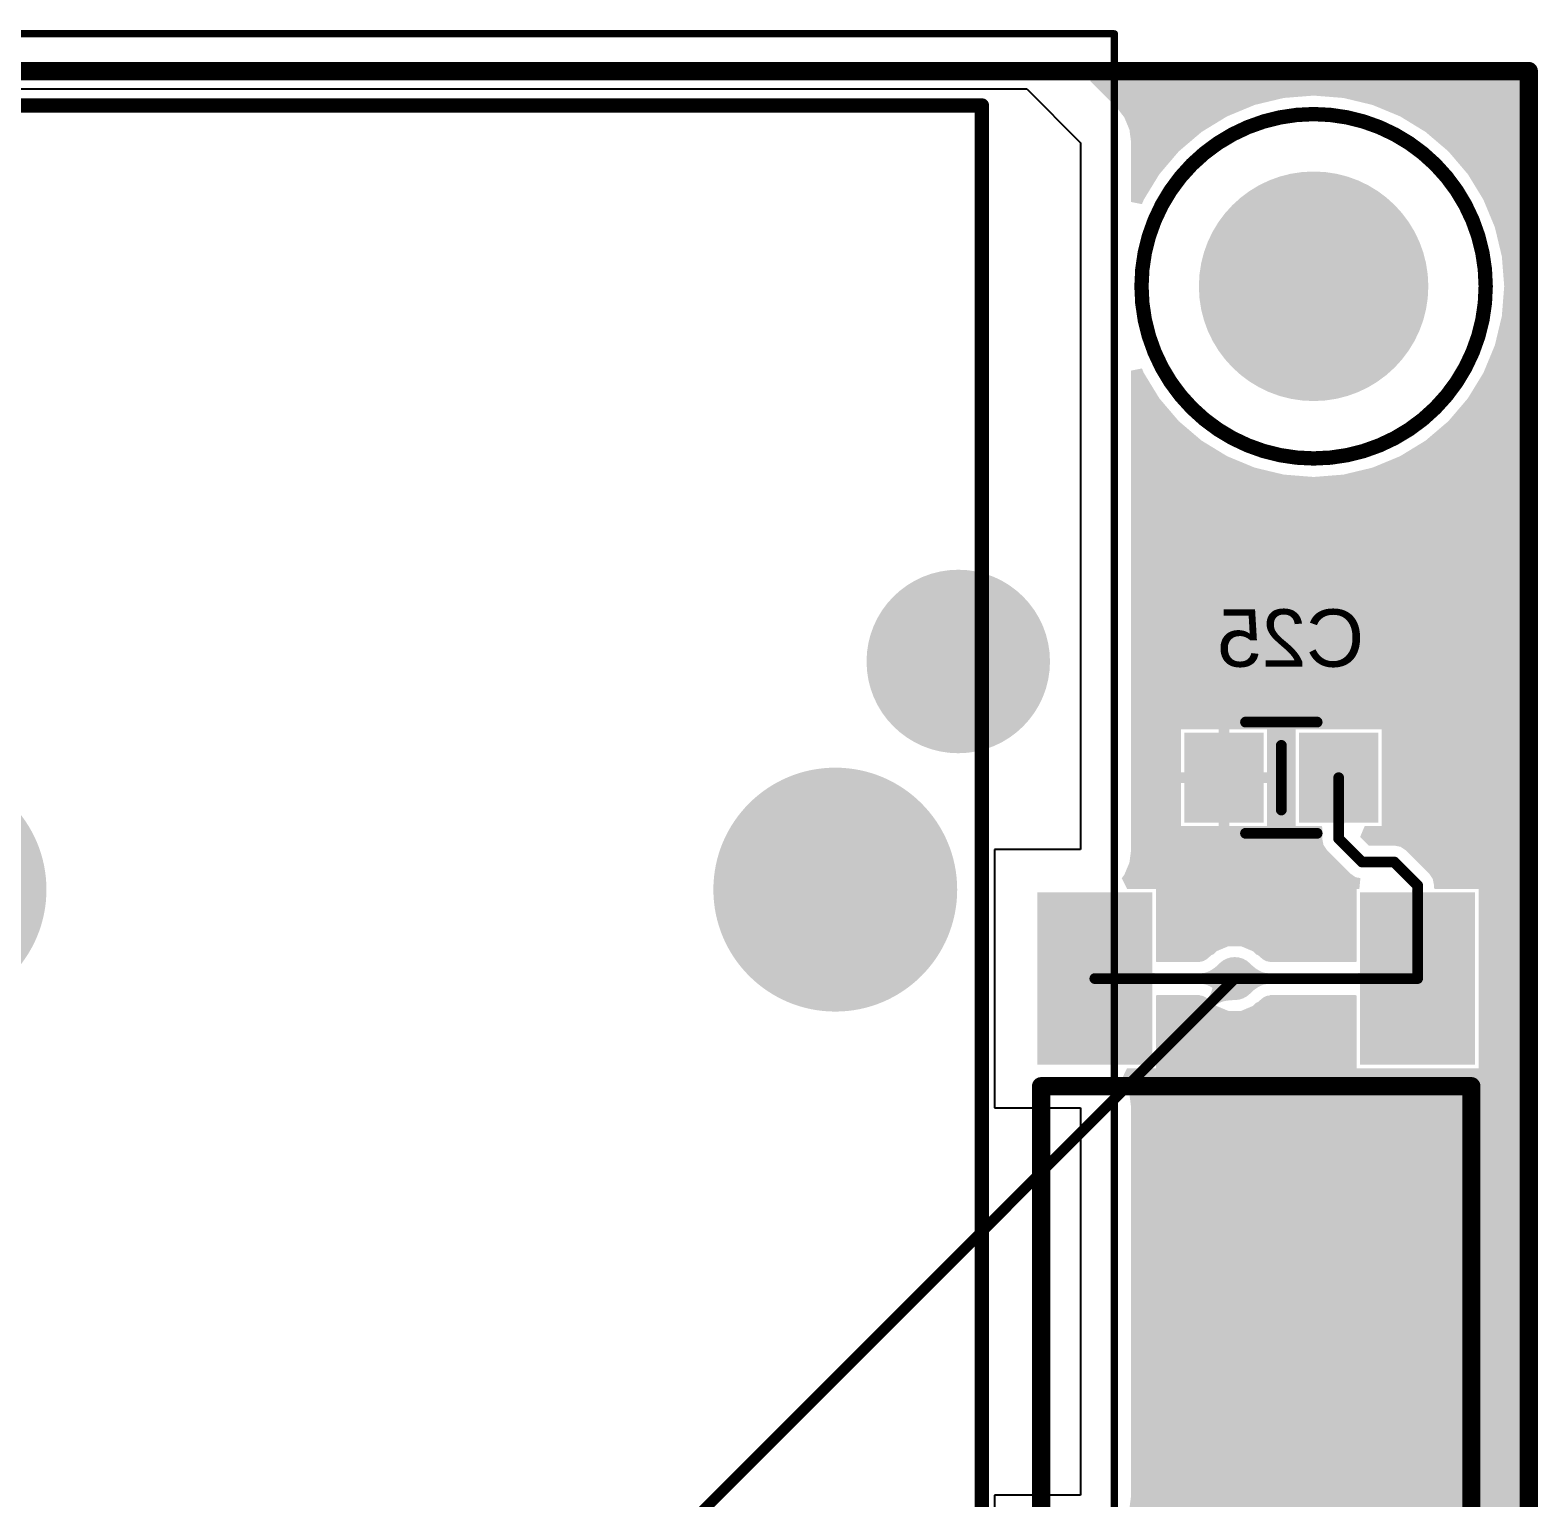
# Model space of a CAD drawing. Header units: inches. Extents: x -0.1 to 94.8, y -0.8 to 67.1.
# Drawn here: x 59.1 to 80.13, y 46.61 to 67.07 of the extents above; entities that cross this region are included whole.
import ezdxf

# ---------------------------------------------------------------- set-up
doc = ezdxf.new("R2010")
doc.units = ezdxf.units.IN
for name, color, linetype in [('Board Layer Stack Bottom Overlay', 54, 'Continuous'), ('Board Layer Stack Bottom Solder', 6, 'Continuous'), ('Bottom Layer', 5, 'Continuous'), ('Bottom Paste', 16, 'Continuous'), ('Keep-Out Layer', 6, 'Continuous'), ('Layer 1', 76, 'Continuous'), ('Layer 2', 16, 'Continuous'), ('Mechanical 15', 56, 'Continuous'), ('Mechanical 20', 56, 'Continuous'), ('Mechanical 4', 56, 'Continuous'), ('Multi-Layer', 9, 'Continuous'), ('Pad Holes', 156, 'Continuous'), ('Top Layer', 1, 'Continuous'), ('Top Solder', 216, 'Continuous'), ('Via Holes', 16, 'Continuous')]:
    doc.layers.add(name, color=color, linetype=linetype)
doc.styles.add('Arial', font='', dxfattribs={"height": 0.2})
doc.styles.get('Arial').set_extended_font_data('Arial')

# ---------------------------------------------------------------- blocks, each defined once
blk = doc.blocks.new('B______SMD_6_6_B_6')
at = {"layer": 'Board Layer Stack Bottom Solder'}
for points in [[(-3.298, 1.448), (-5.702, 1.448), (-5.702, 3.052), (-3.298, 3.052)], [(5.702, 1.448), (3.298, 1.448), (3.298, 3.052), (5.702, 3.052)], [(-3.298, -3.052), (-5.702, -3.052), (-5.702, -1.448), (-3.298, -1.448)], [(5.702, -3.052), (3.298, -3.052), (3.298, -1.448), (5.702, -1.448)]]:
    blk.add_hatch(color=6, dxfattribs=at).paths.add_polyline_path(points)
at = {"layer": 'Bottom Layer'}
for points in [[(-3.4, 1.55), (-5.6, 1.55), (-5.6, 2.95), (-3.4, 2.95)], [(5.6, 1.55), (3.4, 1.55), (3.4, 2.95), (5.6, 2.95)], [(-3.4, -2.95), (-5.6, -2.95), (-5.6, -1.55), (-3.4, -1.55)], [(5.6, -2.95), (3.4, -2.95), (3.4, -1.55), (5.6, -1.55)]]:
    blk.add_hatch(color=5, dxfattribs=at).paths.add_polyline_path(points)
at = {"layer": 'Bottom Paste'}
for points in [[(-3.4, 1.55), (-5.6, 1.55), (-5.6, 2.95), (-3.4, 2.95)], [(5.6, 1.55), (3.4, 1.55), (3.4, 2.95), (5.6, 2.95)], [(-3.4, -2.95), (-5.6, -2.95), (-5.6, -1.55), (-3.4, -1.55)], [(5.6, -2.95), (3.4, -2.95), (3.4, -1.55), (5.6, -1.55)]]:
    blk.add_hatch(color=16, dxfattribs=at).paths.add_polyline_path(points)
at = {"layer": 'Board Layer Stack Bottom Overlay'}
for points in [[(-3, -3, 0.254, 0.254, 0), (-3, 3, 0.254, 0.254, 0)], [(3, 3, 0.254, 0.254, 0), (-3, 3, 0.254, 0.254, 0)], [(3, -3, 0.254, 0.254, 0), (3, 3, 0.254, 0.254, 0)], [(3, -3, 0.254, 0.254, 0), (-3, -3, 0.254, 0.254, 0)]]:
    blk.add_lwpolyline(points, format="xyseb", dxfattribs=at)
for points in [[(-3.063, 3, 0.127, 0.127, 1), (-2.936, 3, 0.127, 0.127, 1)], [(-3.063, 3, 0.127, 0.127, 1), (-2.936, 3, 0.127, 0.127, 1)], [(2.936, 3, 0.127, 0.127, 1), (3.063, 3, 0.127, 0.127, 1)], [(2.936, 3, 0.127, 0.127, 1), (3.063, 3, 0.127, 0.127, 1)], [(-3.063, -3, 0.127, 0.127, 1), (-2.936, -3, 0.127, 0.127, 1)], [(-3.063, -3, 0.127, 0.127, 1), (-2.936, -3, 0.127, 0.127, 1)], [(2.936, -3, 0.127, 0.127, 1), (3.063, -3, 0.127, 0.127, 1)], [(2.936, -3, 0.127, 0.127, 1), (3.063, -3, 0.127, 0.127, 1)]]:
    blk.add_lwpolyline(points, format="xyseb", close=True, dxfattribs=at)
blk = doc.blocks.new('JK00136NL_B_56')
at = {"layer": 'Board Layer Stack Bottom Solder'}
h = blk.add_hatch(color=6, dxfattribs=at)
edge = h.paths.add_edge_path()
edge.add_arc((-8.76, 8.065), 1.279, 0, 360)
h = blk.add_hatch(color=6, dxfattribs=at)
edge = h.paths.add_edge_path()
edge.add_arc((-5.58, 6.35), 1.7, 0, 360)
h = blk.add_hatch(color=6, dxfattribs=at)
edge = h.paths.add_edge_path()
edge.add_arc((-5.58, -6.35), 1.7, 0, 360)
at = {"layer": 'Bottom Layer'}
h = blk.add_hatch(color=5, dxfattribs=at)
edge = h.paths.add_edge_path()
edge.add_arc((-8.76, 8.065), 1.177, 0, 360)
at = {"layer": 'Layer 1'}
h = blk.add_hatch(color=76, dxfattribs=at)
edge = h.paths.add_edge_path()
edge.add_arc((-8.76, 8.065), 1.177, 0, 360)
at = {"layer": 'Layer 2'}
h = blk.add_hatch(color=16, dxfattribs=at)
edge = h.paths.add_edge_path()
edge.add_arc((-8.76, 8.065), 1.177, 0, 360)
at = {"layer": 'Multi-Layer'}
h = blk.add_hatch(color=9, dxfattribs=at)
edge = h.paths.add_edge_path()
edge.add_arc((-8.76, 8.065), 1.177, 0, 360)
at = {"layer": 'Pad Holes'}
h = blk.add_hatch(color=7, dxfattribs=at)
edge = h.paths.add_edge_path()
edge.add_arc((-8.76, 8.065), 0.785, 0, 360)
h = blk.add_hatch(color=7, dxfattribs=at)
edge = h.paths.add_edge_path()
edge.add_arc((-5.58, 6.35), 1.6, 0, 360)
h = blk.add_hatch(color=7, dxfattribs=at)
edge = h.paths.add_edge_path()
edge.add_arc((-5.58, -6.35), 1.6, 0, 360)
at = {"layer": 'Top Layer'}
h = blk.add_hatch(color=1, dxfattribs=at)
edge = h.paths.add_edge_path()
edge.add_arc((-8.76, 8.065), 1.177, 0, 360)
at = {"layer": 'Top Solder'}
h = blk.add_hatch(color=216, dxfattribs=at)
edge = h.paths.add_edge_path()
edge.add_arc((-8.76, 8.065), 1.279, 0, 360)
h = blk.add_hatch(color=216, dxfattribs=at)
edge = h.paths.add_edge_path()
edge.add_arc((-5.58, 6.35), 1.7, 0, 360)
h = blk.add_hatch(color=216, dxfattribs=at)
edge = h.paths.add_edge_path()
edge.add_arc((-5.58, -6.35), 1.7, 0, 360)
at = {"layer": 'Board Layer Stack Bottom Overlay'}
for points in [[(-10.51, 8.395, 0.15, 0.15, 0), (-16.51, 8.395, 0.15, 0.15, 0)], [(-16.51, -8.395, 0.15, 0.15, 0), (-16.51, 8.395, 0.15, 0.15, 0)], [(16.2, 8.395, 0.15, 0.15, 0), (-7.01, 8.395, 0.15, 0.15, 0)]]:
    blk.add_lwpolyline(points, format="xyseb", dxfattribs=at)
for points in [[(-16.548, 8.395, 0.075, 0.075, 1), (-16.472, 8.395, 0.075, 0.075, 1)], [(-16.548, 8.395, 0.075, 0.075, 1), (-16.472, 8.395, 0.075, 0.075, 1)], [(-10.547, 8.395, 0.075, 0.075, 1), (-10.472, 8.395, 0.075, 0.075, 1)], [(-7.048, 8.395, 0.075, 0.075, 1), (-6.973, 8.395, 0.075, 0.075, 1)]]:
    blk.add_lwpolyline(points, format="xyseb", close=True, dxfattribs=at)
at = {"layer": 'Mechanical 15'}
for points in [[(-16.51, -8.395, 0.2, 0.2, 0), (-16.51, 8.395, 0.2, 0.2, 0)], [(16.225, 8.395, 0.2, 0.2, 0), (-16.51, 8.395, 0.2, 0.2, 0)]]:
    blk.add_lwpolyline(points, format="xyseb", dxfattribs=at)
blk.add_lwpolyline([(-16.56, 8.395, 0.1, 0.1, 1), (-16.46, 8.395, 0.1, 0.1, 1)], format="xyseb", close=True, dxfattribs=at)
blk.add_lwpolyline([(-16.56, 8.395, 0.1, 0.1, 1), (-16.46, 8.395, 0.1, 0.1, 1)], format="xyseb", close=True, dxfattribs=at)
at = {"layer": 'Mechanical 20'}
for points in [[(-17.51, -10.242, 0.1, 0.1, 0), (-17.51, 10.242, 0.1, 0.1, 0)], [(17.51, 10.242, 0.1, 0.1, 0), (-17.51, 10.242, 0.1, 0.1, 0)]]:
    blk.add_lwpolyline(points, format="xyseb", dxfattribs=at)
blk.add_lwpolyline([(-17.535, 10.242, 0.05, 0.05, 1), (-17.485, 10.242, 0.05, 0.05, 1)], format="xyseb", close=True, dxfattribs=at)
blk.add_lwpolyline([(-17.535, 10.242, 0.05, 0.05, 1), (-17.485, 10.242, 0.05, 0.05, 1)], format="xyseb", close=True, dxfattribs=at)
blk = doc.blocks.new('0603C_B_111')
at = {"layer": 'Board Layer Stack Bottom Solder'}
for points in [[(-0.248, 0.627), (-0.248, -0.627), (-1.352, -0.627), (-1.352, 0.627)], [(1.352, 0.627), (1.352, -0.627), (0.248, -0.627), (0.248, 0.627)]]:
    blk.add_hatch(color=6, dxfattribs=at).paths.add_polyline_path(points)
at = {"layer": 'Bottom Layer'}
for points in [[(-0.35, 0.525), (-0.35, -0.525), (-1.25, -0.525), (-1.25, 0.525)], [(1.25, 0.525), (1.25, -0.525), (0.35, -0.525), (0.35, 0.525)]]:
    blk.add_hatch(color=5, dxfattribs=at).paths.add_polyline_path(points)
at = {"layer": 'Bottom Paste'}
for points in [[(-0.35, 0.525), (-0.35, -0.525), (-1.25, -0.525), (-1.25, 0.525)], [(1.25, 0.525), (1.25, -0.525), (0.35, -0.525), (0.35, 0.525)]]:
    blk.add_hatch(color=16, dxfattribs=at).paths.add_polyline_path(points)
at = {"layer": 'Board Layer Stack Bottom Overlay'}
for points in [[(-0.5, 0.775, 0.15, 0.15, 0), (0.5, 0.775, 0.15, 0.15, 0)], [(0, -0.45, 0.15, 0.15, 0), (0, 0.45, 0.15, 0.15, 0)], [(-0.5, -0.775, 0.15, 0.15, 0), (0.5, -0.775, 0.15, 0.15, 0)]]:
    blk.add_lwpolyline(points, format="xyseb", dxfattribs=at)
for points in [[(-0.537, 0.775, 0.075, 0.075, 1), (-0.462, 0.775, 0.075, 0.075, 1)], [(0.462, 0.775, 0.075, 0.075, 1), (0.537, 0.775, 0.075, 0.075, 1)], [(-0.038, 0.45, 0.075, 0.075, 1), (0.038, 0.45, 0.075, 0.075, 1)], [(-0.038, -0.45, 0.075, 0.075, 1), (0.038, -0.45, 0.075, 0.075, 1)], [(-0.537, -0.775, 0.075, 0.075, 1), (-0.462, -0.775, 0.075, 0.075, 1)], [(0.462, -0.775, 0.075, 0.075, 1), (0.537, -0.775, 0.075, 0.075, 1)]]:
    blk.add_lwpolyline(points, format="xyseb", close=True, dxfattribs=at)

msp = doc.modelspace()

# ---------------------------------------------------------------- hatches: boundary and pattern name
at = {"layer": 'Board Layer Stack Bottom Solder'}
h = msp.add_hatch(color=6, dxfattribs=at)
edge = h.paths.add_edge_path()
edge.add_arc((77, 63.5), 1.6, 0, 360)
at = {"layer": 'Bottom Layer'}
h = msp.add_hatch(color=5, dxfattribs=at)
h.paths.add_polyline_path([(80, 0), (76.438, 0), (76.361, 0.147), (76.432, 0.317), (76.456, 0.5), (76.456, 11.554), (76.45, 11.6), (76.45, 11.646), (76.438, 11.691), (76.432, 11.737), (76.423, 11.759), (76.452, 11.815), (76.519, 11.88), (76.534, 11.887), (76.584, 11.875), (77, 11.842), (77.416, 11.875), (77.821, 11.972), (78.207, 12.132), (78.562, 12.349), (78.88, 12.62), (79.151, 12.938), (79.368, 13.293), (79.528, 13.679), (79.625, 14.084), (79.658, 14.5), (79.625, 14.916), (79.528, 15.321), (79.368, 15.707), (79.151, 16.062), (78.88, 16.38), (78.562, 16.651), (78.207, 16.868), (77.821, 17.028), (77.416, 17.125), (77, 17.158), (76.584, 17.125), (76.534, 17.113), (76.519, 17.12), (76.452, 17.185), (76.423, 17.241), (76.432, 17.263), (76.438, 17.309), (76.45, 17.354), (76.45, 17.4), (76.456, 17.446), (76.456, 30.75), (76.456, 32.75), (76.432, 32.933), (76.361, 33.103), (76.249, 33.249), (75.052, 34.446), (75.052, 37.325), (75.95, 37.325), (75.95, 37.875), (76.7, 37.875), (76.7, 38.2), (76.523, 38.2), (76.523, 38.8), (76.7, 38.8), (76.7, 39.125), (75.95, 39.125), (75.95, 39.675), (74.456, 39.675), (74.456, 43.05), (74.432, 43.233), (74.361, 43.403), (74.325, 43.45), (74.399, 43.6), (74.8, 43.6), (74.8, 44.55), (74.623, 44.55), (74.623, 45.15), (74.8, 45.15), (74.8, 46.1), (74.399, 46.1), (74.325, 46.25), (74.361, 46.297), (74.432, 46.467), (74.456, 46.65), (74.456, 52.05), (74.432, 52.233), (74.361, 52.403), (74.325, 52.45), (74.399, 52.6), (74.8, 52.6), (74.8, 53.613), (74.801, 53.613), (74.819, 53.621), (75.405, 53.621), (75.421, 53.613), (75.437, 53.612), (75.445, 53.611), (75.455, 53.608), (75.467, 53.604), (75.48, 53.597), (75.495, 53.589), (75.51, 53.579), (75.551, 53.545), (75.573, 53.524), (75.602, 53.512), (75.645, 53.469), (75.81, 53.4), (75.99, 53.4), (76.155, 53.469), (76.198, 53.512), (76.227, 53.524), (76.251, 53.546), (76.27, 53.563), (76.288, 53.577), (76.305, 53.589), (76.32, 53.597), (76.333, 53.604), (76.345, 53.608), (76.355, 53.611), (76.363, 53.612), (76.379, 53.613), (76.395, 53.621), (77.581, 53.621), (77.599, 53.613), (77.6, 53.613), (77.6, 52.6), (79.3, 52.6), (79.3, 55.1), (78.687, 55.1), (78.687, 55.101), (78.679, 55.119), (78.679, 55.15), (78.662, 55.238), (78.612, 55.312), (78.612, 55.312), (78.287, 55.637), (78.213, 55.687), (78.125, 55.704), (77.77, 55.704), (77.649, 55.825), (77.712, 55.975), (77.95, 55.975), (77.95, 57.325), (76.75, 57.325), (76.75, 55.975), (77.113, 55.975), (77.113, 55.974), (77.121, 55.956), (77.121, 55.8), (77.138, 55.712), (77.188, 55.638), (77.513, 55.313), (77.587, 55.263), (77.653, 55.25), (77.638, 55.1), (77.6, 55.1), (77.6, 54.087), (77.599, 54.087), (77.581, 54.079), (76.395, 54.079), (76.379, 54.087), (76.363, 54.088), (76.355, 54.089), (76.345, 54.092), (76.333, 54.096), (76.32, 54.103), (76.305, 54.111), (76.29, 54.121), (76.249, 54.155), (76.227, 54.176), (76.198, 54.188), (76.155, 54.231), (75.99, 54.3), (75.81, 54.3), (75.645, 54.231), (75.602, 54.188), (75.573, 54.176), (75.549, 54.154), (75.53, 54.137), (75.512, 54.123), (75.495, 54.111), (75.48, 54.103), (75.467, 54.096), (75.455, 54.092), (75.445, 54.089), (75.437, 54.088), (75.421, 54.087), (75.405, 54.079), (74.819, 54.079), (74.801, 54.087), (74.8, 54.087), (74.8, 55.1), (74.399, 55.1), (74.325, 55.25), (74.361, 55.297), (74.432, 55.467), (74.456, 55.65), (74.456, 62.325), (74.606, 62.355), (74.632, 62.293), (74.849, 61.938), (75.12, 61.62), (75.438, 61.349), (75.793, 61.132), (76.179, 60.972), (76.584, 60.875), (77, 60.842), (77.416, 60.875), (77.821, 60.972), (78.207, 61.132), (78.562, 61.349), (78.88, 61.62), (79.151, 61.938), (79.368, 62.293), (79.528, 62.679), (79.625, 63.084), (79.658, 63.5), (79.625, 63.916), (79.528, 64.321), (79.368, 64.707), (79.151, 65.062), (78.88, 65.38), (78.562, 65.651), (78.207, 65.868), (77.821, 66.028), (77.416, 66.125), (77, 66.158), (76.584, 66.125), (76.179, 66.028), (75.793, 65.868), (75.438, 65.651), (75.12, 65.38), (74.849, 65.062), (74.632, 64.707), (74.606, 64.645), (74.456, 64.675), (74.456, 65.5), (74.432, 65.683), (74.361, 65.853), (74.249, 65.999), (73.887, 66.361), (73.944, 66.5), (80, 66.5)])
h.paths.add_polyline_path([(76.35, 57.325), (75.825, 57.325), (75.825, 57.159), (75.675, 57.159), (75.675, 57.325), (75.15, 57.325), (75.15, 56.725), (75.316, 56.725), (75.316, 56.575), (75.15, 56.575), (75.15, 55.975), (75.675, 55.975), (75.675, 56.141), (75.825, 56.141), (75.825, 55.975), (76.35, 55.975), (76.35, 56.575), (76.184, 56.575), (76.184, 56.725), (76.35, 56.725)], flags=0)
h.paths.add_polyline_path([(79.3, 46.1), (78.75, 46.1), (78.75, 45.923), (78.15, 45.923), (78.15, 46.1), (77.6, 46.1), (77.6, 45.15), (77.777, 45.15), (77.777, 44.55), (77.6, 44.55), (77.6, 43.6), (78.15, 43.6), (78.15, 43.777), (78.75, 43.777), (78.75, 43.6), (79.3, 43.6), (79.3, 44.55), (79.123, 44.55), (79.123, 45.15), (79.3, 45.15)], flags=0)
h.paths.add_polyline_path([(77.752, 37.253), (77.425, 37.253), (77.425, 37.076), (76.825, 37.076), (76.825, 37.253), (76.498, 37.253), (76.498, 36.05), (76.675, 36.05), (76.675, 35.45), (76.498, 35.45), (76.498, 34.247), (76.825, 34.247), (76.825, 34.424), (77.425, 34.424), (77.425, 34.247), (77.752, 34.247), (77.752, 35.45), (77.575, 35.45), (77.575, 36.05), (77.752, 36.05)], flags=0)
h = msp.add_hatch(color=5, dxfattribs=at)
edge = h.paths.add_edge_path()
edge.add_arc((76.2, 60.6), 0.3, 0, 360)
h = msp.add_hatch(color=5, dxfattribs=at)
edge = h.paths.add_edge_path()
edge.add_arc((77.8, 60.6), 0.3, 0, 360)
h = msp.add_hatch(color=5, dxfattribs=at)
edge = h.paths.add_edge_path()
edge.add_arc((79.4, 60.6), 0.3, 0, 360)
h = msp.add_hatch(color=5, dxfattribs=at)
edge = h.paths.add_edge_path()
edge.add_arc((75.4, 59), 0.3, 0, 360)
h = msp.add_hatch(color=5, dxfattribs=at)
edge = h.paths.add_edge_path()
edge.add_arc((77, 59), 0.3, 0, 360)
h = msp.add_hatch(color=5, dxfattribs=at)
edge = h.paths.add_edge_path()
edge.add_arc((78.6, 59), 0.3, 0, 360)
h = msp.add_hatch(color=5, dxfattribs=at)
edge = h.paths.add_edge_path()
edge.add_arc((79.4, 57.4), 0.3, 0, 360)
for points in [[(77.275, 55.978), (77.274, 56.007), (77.272, 56.032), (77.268, 56.055), (77.263, 56.075), (77.256, 56.091), (77.248, 56.105), (77.238, 56.116), (77.227, 56.124), (77.214, 56.129), (77.2, 56.131), (77.5, 56.131), (77.486, 56.129), (77.473, 56.124), (77.462, 56.116), (77.452, 56.105), (77.444, 56.091), (77.437, 56.075), (77.432, 56.055), (77.428, 56.032), (77.426, 56.007), (77.425, 55.978)], [(78.525, 55.097), (78.526, 55.068), (78.528, 55.043), (78.532, 55.02), (78.537, 55), (78.544, 54.984), (78.552, 54.97), (78.562, 54.959), (78.573, 54.951), (78.586, 54.946), (78.6, 54.944), (78.3, 54.944), (78.314, 54.946), (78.327, 54.951), (78.338, 54.959), (78.348, 54.97), (78.356, 54.984), (78.363, 55), (78.368, 55.02), (78.372, 55.043), (78.374, 55.068), (78.375, 55.097)], [(75.43, 53.925), (75.454, 53.926), (75.479, 53.93), (75.505, 53.937), (75.53, 53.947), (75.556, 53.959), (75.581, 53.974), (75.607, 53.991), (75.633, 54.011), (75.659, 54.034), (75.686, 54.06), (75.686, 53.64), (75.659, 53.666), (75.607, 53.709), (75.581, 53.726), (75.556, 53.741), (75.53, 53.753), (75.505, 53.763), (75.479, 53.77), (75.454, 53.774), (75.43, 53.775)], [(76.37, 53.775), (76.346, 53.774), (76.321, 53.77), (76.295, 53.763), (76.27, 53.753), (76.244, 53.741), (76.219, 53.726), (76.193, 53.709), (76.167, 53.689), (76.141, 53.666), (76.114, 53.64), (76.114, 54.06), (76.141, 54.034), (76.193, 53.991), (76.219, 53.974), (76.244, 53.959), (76.27, 53.947), (76.295, 53.937), (76.321, 53.93), (76.346, 53.926), (76.37, 53.925)], [(74.797, 53.775), (74.768, 53.774), (74.743, 53.772), (74.72, 53.768), (74.701, 53.763), (74.684, 53.756), (74.671, 53.748), (74.66, 53.738), (74.653, 53.727), (74.648, 53.714), (74.647, 53.7), (74.647, 54), (74.648, 53.986), (74.653, 53.973), (74.66, 53.962), (74.671, 53.952), (74.684, 53.944), (74.701, 53.937), (74.72, 53.932), (74.743, 53.928), (74.768, 53.926), (74.797, 53.925)], [(77.603, 53.925), (77.632, 53.926), (77.657, 53.928), (77.68, 53.932), (77.7, 53.937), (77.716, 53.944), (77.73, 53.952), (77.741, 53.962), (77.749, 53.973), (77.754, 53.986), (77.756, 54), (77.756, 53.7), (77.754, 53.714), (77.749, 53.727), (77.741, 53.738), (77.73, 53.748), (77.716, 53.756), (77.7, 53.763), (77.68, 53.768), (77.657, 53.772), (77.632, 53.774), (77.603, 53.775)]]:
    msp.add_hatch(color=5, dxfattribs=at).paths.add_polyline_path(points)
h = msp.add_hatch(color=5, dxfattribs=at)
edge = h.paths.add_edge_path()
edge.add_arc((78.6, 55.8), 0.3, 0, 360)
h = msp.add_hatch(color=5, dxfattribs=at)
edge = h.paths.add_edge_path()
edge.add_arc((75.9, 53.85), 0.3, 0, 360)
h = msp.add_hatch(color=5, dxfattribs=at)
edge = h.paths.add_edge_path()
edge.add_arc((75.4, 52.6), 0.3, 0, 360)
h = msp.add_hatch(color=5, dxfattribs=at)
edge = h.paths.add_edge_path()
edge.add_arc((77, 52.6), 0.3, 0, 360)
h = msp.add_hatch(color=5, dxfattribs=at)
edge = h.paths.add_edge_path()
edge.add_arc((76.2, 51), 0.3, 0, 360)
h = msp.add_hatch(color=5, dxfattribs=at)
edge = h.paths.add_edge_path()
edge.add_arc((77.8, 51), 0.3, 0, 360)
h = msp.add_hatch(color=5, dxfattribs=at)
edge = h.paths.add_edge_path()
edge.add_arc((79.4, 51), 0.3, 0, 360)
h = msp.add_hatch(color=5, dxfattribs=at)
edge = h.paths.add_edge_path()
edge.add_arc((75.4, 49.4), 0.3, 0, 360)
h = msp.add_hatch(color=5, dxfattribs=at)
edge = h.paths.add_edge_path()
edge.add_arc((77, 49.4), 0.3, 0, 360)
h = msp.add_hatch(color=5, dxfattribs=at)
edge = h.paths.add_edge_path()
edge.add_arc((78.6, 49.4), 0.3, 0, 360)
h = msp.add_hatch(color=5, dxfattribs=at)
edge = h.paths.add_edge_path()
edge.add_arc((76.2, 47.8), 0.3, 0, 360)
h = msp.add_hatch(color=5, dxfattribs=at)
edge = h.paths.add_edge_path()
edge.add_arc((77.8, 47.8), 0.3, 0, 360)
h = msp.add_hatch(color=5, dxfattribs=at)
edge = h.paths.add_edge_path()
edge.add_arc((79.4, 47.8), 0.3, 0, 360)
at = {"layer": 'Layer 1'}
h = msp.add_hatch(color=76, dxfattribs=at)
edge = h.paths.add_edge_path()
edge.add_arc((76.2, 60.6), 0.3, 0, 360)
h = msp.add_hatch(color=76, dxfattribs=at)
edge = h.paths.add_edge_path()
edge.add_arc((77.8, 60.6), 0.3, 0, 360)
h = msp.add_hatch(color=76, dxfattribs=at)
edge = h.paths.add_edge_path()
edge.add_arc((79.4, 60.6), 0.3, 0, 360)
h = msp.add_hatch(color=76, dxfattribs=at)
edge = h.paths.add_edge_path()
edge.add_arc((75.4, 59), 0.3, 0, 360)
h = msp.add_hatch(color=76, dxfattribs=at)
edge = h.paths.add_edge_path()
edge.add_arc((77, 59), 0.3, 0, 360)
h = msp.add_hatch(color=76, dxfattribs=at)
edge = h.paths.add_edge_path()
edge.add_arc((78.6, 59), 0.3, 0, 360)
h = msp.add_hatch(color=76, dxfattribs=at)
edge = h.paths.add_edge_path()
edge.add_arc((79.4, 57.4), 0.3, 0, 360)
h = msp.add_hatch(color=76, dxfattribs=at)
edge = h.paths.add_edge_path()
edge.add_arc((78.6, 55.8), 0.3, 0, 360)
h = msp.add_hatch(color=76, dxfattribs=at)
edge = h.paths.add_edge_path()
edge.add_arc((75.9, 53.85), 0.3, 0, 360)
h = msp.add_hatch(color=76, dxfattribs=at)
edge = h.paths.add_edge_path()
edge.add_arc((75.4, 52.6), 0.3, 0, 360)
h = msp.add_hatch(color=76, dxfattribs=at)
edge = h.paths.add_edge_path()
edge.add_arc((77, 52.6), 0.3, 0, 360)
h = msp.add_hatch(color=76, dxfattribs=at)
edge = h.paths.add_edge_path()
edge.add_arc((76.2, 51), 0.3, 0, 360)
h = msp.add_hatch(color=76, dxfattribs=at)
edge = h.paths.add_edge_path()
edge.add_arc((77.8, 51), 0.3, 0, 360)
h = msp.add_hatch(color=76, dxfattribs=at)
edge = h.paths.add_edge_path()
edge.add_arc((79.4, 51), 0.3, 0, 360)
h = msp.add_hatch(color=76, dxfattribs=at)
edge = h.paths.add_edge_path()
edge.add_arc((75.4, 49.4), 0.3, 0, 360)
h = msp.add_hatch(color=76, dxfattribs=at)
edge = h.paths.add_edge_path()
edge.add_arc((77, 49.4), 0.3, 0, 360)
h = msp.add_hatch(color=76, dxfattribs=at)
edge = h.paths.add_edge_path()
edge.add_arc((78.6, 49.4), 0.3, 0, 360)
h = msp.add_hatch(color=76, dxfattribs=at)
edge = h.paths.add_edge_path()
edge.add_arc((76.2, 47.8), 0.3, 0, 360)
h = msp.add_hatch(color=76, dxfattribs=at)
edge = h.paths.add_edge_path()
edge.add_arc((77.8, 47.8), 0.3, 0, 360)
h = msp.add_hatch(color=76, dxfattribs=at)
edge = h.paths.add_edge_path()
edge.add_arc((79.4, 47.8), 0.3, 0, 360)
at = {"layer": 'Layer 2'}
h = msp.add_hatch(color=16, dxfattribs=at)
edge = h.paths.add_edge_path()
edge.add_arc((76.2, 60.6), 0.3, 0, 360)
h = msp.add_hatch(color=16, dxfattribs=at)
edge = h.paths.add_edge_path()
edge.add_arc((77.8, 60.6), 0.3, 0, 360)
h = msp.add_hatch(color=16, dxfattribs=at)
edge = h.paths.add_edge_path()
edge.add_arc((79.4, 60.6), 0.3, 0, 360)
h = msp.add_hatch(color=16, dxfattribs=at)
edge = h.paths.add_edge_path()
edge.add_arc((75.4, 59), 0.3, 0, 360)
h = msp.add_hatch(color=16, dxfattribs=at)
edge = h.paths.add_edge_path()
edge.add_arc((77, 59), 0.3, 0, 360)
h = msp.add_hatch(color=16, dxfattribs=at)
edge = h.paths.add_edge_path()
edge.add_arc((78.6, 59), 0.3, 0, 360)
h = msp.add_hatch(color=16, dxfattribs=at)
edge = h.paths.add_edge_path()
edge.add_arc((79.4, 57.4), 0.3, 0, 360)
h = msp.add_hatch(color=16, dxfattribs=at)
edge = h.paths.add_edge_path()
edge.add_arc((78.6, 55.8), 0.3, 0, 360)
h = msp.add_hatch(color=16, dxfattribs=at)
edge = h.paths.add_edge_path()
edge.add_arc((75.9, 53.85), 0.3, 0, 360)
msp.add_hatch(color=16, dxfattribs=at).paths.add_polyline_path([(75.514, 53.57), (75.531, 53.589), (75.546, 53.609), (75.559, 53.632), (75.57, 53.657), (75.58, 53.683), (75.587, 53.712), (75.593, 53.743), (75.597, 53.775), (75.599, 53.81), (75.6, 53.847), (75.897, 53.55), (75.86, 53.549), (75.793, 53.543), (75.762, 53.537), (75.733, 53.53), (75.707, 53.52), (75.682, 53.509), (75.659, 53.496), (75.639, 53.481), (75.62, 53.464)])
h = msp.add_hatch(color=16, dxfattribs=at)
edge = h.paths.add_edge_path()
edge.add_arc((75.4, 52.6), 0.3, 0, 360)
h = msp.add_hatch(color=16, dxfattribs=at)
edge = h.paths.add_edge_path()
edge.add_arc((77, 52.6), 0.3, 0, 360)
h = msp.add_hatch(color=16, dxfattribs=at)
edge = h.paths.add_edge_path()
edge.add_arc((76.2, 51), 0.3, 0, 360)
h = msp.add_hatch(color=16, dxfattribs=at)
edge = h.paths.add_edge_path()
edge.add_arc((77.8, 51), 0.3, 0, 360)
h = msp.add_hatch(color=16, dxfattribs=at)
edge = h.paths.add_edge_path()
edge.add_arc((79.4, 51), 0.3, 0, 360)
h = msp.add_hatch(color=16, dxfattribs=at)
edge = h.paths.add_edge_path()
edge.add_arc((75.4, 49.4), 0.3, 0, 360)
h = msp.add_hatch(color=16, dxfattribs=at)
edge = h.paths.add_edge_path()
edge.add_arc((77, 49.4), 0.3, 0, 360)
h = msp.add_hatch(color=16, dxfattribs=at)
edge = h.paths.add_edge_path()
edge.add_arc((78.6, 49.4), 0.3, 0, 360)
h = msp.add_hatch(color=16, dxfattribs=at)
edge = h.paths.add_edge_path()
edge.add_arc((76.2, 47.8), 0.3, 0, 360)
h = msp.add_hatch(color=16, dxfattribs=at)
edge = h.paths.add_edge_path()
edge.add_arc((77.8, 47.8), 0.3, 0, 360)
h = msp.add_hatch(color=16, dxfattribs=at)
edge = h.paths.add_edge_path()
edge.add_arc((79.4, 47.8), 0.3, 0, 360)
at = {"layer": 'Pad Holes'}
h = msp.add_hatch(color=7, dxfattribs=at)
edge = h.paths.add_edge_path()
edge.add_arc((77, 63.5), 1.5, 0, 360)
at = {"layer": 'Top Layer'}
h = msp.add_hatch(color=1, dxfattribs=at)
edge = h.paths.add_edge_path()
edge.add_arc((76.2, 60.6), 0.3, 0, 360)
h = msp.add_hatch(color=1, dxfattribs=at)
edge = h.paths.add_edge_path()
edge.add_arc((77.8, 60.6), 0.3, 0, 360)
h = msp.add_hatch(color=1, dxfattribs=at)
edge = h.paths.add_edge_path()
edge.add_arc((79.4, 60.6), 0.3, 0, 360)
h = msp.add_hatch(color=1, dxfattribs=at)
edge = h.paths.add_edge_path()
edge.add_arc((75.4, 59), 0.3, 0, 360)
h = msp.add_hatch(color=1, dxfattribs=at)
edge = h.paths.add_edge_path()
edge.add_arc((77, 59), 0.3, 0, 360)
h = msp.add_hatch(color=1, dxfattribs=at)
edge = h.paths.add_edge_path()
edge.add_arc((78.6, 59), 0.3, 0, 360)
h = msp.add_hatch(color=1, dxfattribs=at)
edge = h.paths.add_edge_path()
edge.add_arc((79.4, 57.4), 0.3, 0, 360)
h = msp.add_hatch(color=1, dxfattribs=at)
edge = h.paths.add_edge_path()
edge.add_arc((78.6, 55.8), 0.3, 0, 360)
h = msp.add_hatch(color=1, dxfattribs=at)
edge = h.paths.add_edge_path()
edge.add_arc((75.9, 53.85), 0.3, 0, 360)
h = msp.add_hatch(color=1, dxfattribs=at)
edge = h.paths.add_edge_path()
edge.add_arc((75.4, 52.6), 0.3, 0, 360)
h = msp.add_hatch(color=1, dxfattribs=at)
edge = h.paths.add_edge_path()
edge.add_arc((77, 52.6), 0.3, 0, 360)
h = msp.add_hatch(color=1, dxfattribs=at)
edge = h.paths.add_edge_path()
edge.add_arc((76.2, 51), 0.3, 0, 360)
h = msp.add_hatch(color=1, dxfattribs=at)
edge = h.paths.add_edge_path()
edge.add_arc((77.8, 51), 0.3, 0, 360)
h = msp.add_hatch(color=1, dxfattribs=at)
edge = h.paths.add_edge_path()
edge.add_arc((79.4, 51), 0.3, 0, 360)
h = msp.add_hatch(color=1, dxfattribs=at)
edge = h.paths.add_edge_path()
edge.add_arc((75.4, 49.4), 0.3, 0, 360)
h = msp.add_hatch(color=1, dxfattribs=at)
edge = h.paths.add_edge_path()
edge.add_arc((77, 49.4), 0.3, 0, 360)
h = msp.add_hatch(color=1, dxfattribs=at)
edge = h.paths.add_edge_path()
edge.add_arc((78.6, 49.4), 0.3, 0, 360)
h = msp.add_hatch(color=1, dxfattribs=at)
edge = h.paths.add_edge_path()
edge.add_arc((76.2, 47.8), 0.3, 0, 360)
h = msp.add_hatch(color=1, dxfattribs=at)
edge = h.paths.add_edge_path()
edge.add_arc((77.8, 47.8), 0.3, 0, 360)
h = msp.add_hatch(color=1, dxfattribs=at)
edge = h.paths.add_edge_path()
edge.add_arc((79.4, 47.8), 0.3, 0, 360)
at = {"layer": 'Top Solder'}
h = msp.add_hatch(color=216, dxfattribs=at)
edge = h.paths.add_edge_path()
edge.add_arc((77, 63.5), 1.6, 0, 360)
at = {"layer": 'Via Holes'}
h = msp.add_hatch(color=7, dxfattribs=at)
edge = h.paths.add_edge_path()
edge.add_arc((76.2, 60.6), 0.15, 0, 360)
h = msp.add_hatch(color=7, dxfattribs=at)
edge = h.paths.add_edge_path()
edge.add_arc((77.8, 60.6), 0.15, 0, 360)
h = msp.add_hatch(color=7, dxfattribs=at)
edge = h.paths.add_edge_path()
edge.add_arc((79.4, 60.6), 0.15, 0, 360)
h = msp.add_hatch(color=7, dxfattribs=at)
edge = h.paths.add_edge_path()
edge.add_arc((75.4, 59), 0.15, 0, 360)
h = msp.add_hatch(color=7, dxfattribs=at)
edge = h.paths.add_edge_path()
edge.add_arc((77, 59), 0.15, 0, 360)
h = msp.add_hatch(color=7, dxfattribs=at)
edge = h.paths.add_edge_path()
edge.add_arc((78.6, 59), 0.15, 0, 360)
h = msp.add_hatch(color=7, dxfattribs=at)
edge = h.paths.add_edge_path()
edge.add_arc((79.4, 57.4), 0.15, 0, 360)
h = msp.add_hatch(color=7, dxfattribs=at)
edge = h.paths.add_edge_path()
edge.add_arc((78.6, 55.8), 0.15, 0, 360)
h = msp.add_hatch(color=7, dxfattribs=at)
edge = h.paths.add_edge_path()
edge.add_arc((75.9, 53.85), 0.15, 0, 360)
h = msp.add_hatch(color=7, dxfattribs=at)
edge = h.paths.add_edge_path()
edge.add_arc((75.4, 52.6), 0.15, 0, 360)
h = msp.add_hatch(color=7, dxfattribs=at)
edge = h.paths.add_edge_path()
edge.add_arc((77, 52.6), 0.15, 0, 360)
h = msp.add_hatch(color=7, dxfattribs=at)
edge = h.paths.add_edge_path()
edge.add_arc((76.2, 51), 0.15, 0, 360)
h = msp.add_hatch(color=7, dxfattribs=at)
edge = h.paths.add_edge_path()
edge.add_arc((77.8, 51), 0.15, 0, 360)
h = msp.add_hatch(color=7, dxfattribs=at)
edge = h.paths.add_edge_path()
edge.add_arc((79.4, 51), 0.15, 0, 360)
h = msp.add_hatch(color=7, dxfattribs=at)
edge = h.paths.add_edge_path()
edge.add_arc((75.4, 49.4), 0.15, 0, 360)
h = msp.add_hatch(color=7, dxfattribs=at)
edge = h.paths.add_edge_path()
edge.add_arc((77, 49.4), 0.15, 0, 360)
h = msp.add_hatch(color=7, dxfattribs=at)
edge = h.paths.add_edge_path()
edge.add_arc((78.6, 49.4), 0.15, 0, 360)
h = msp.add_hatch(color=7, dxfattribs=at)
edge = h.paths.add_edge_path()
edge.add_arc((76.2, 47.8), 0.15, 0, 360)
h = msp.add_hatch(color=7, dxfattribs=at)
edge = h.paths.add_edge_path()
edge.add_arc((77.8, 47.8), 0.15, 0, 360)
h = msp.add_hatch(color=7, dxfattribs=at)
edge = h.paths.add_edge_path()
edge.add_arc((79.4, 47.8), 0.15, 0, 360)

# ---------------------------------------------------------------- linework, layer by layer
at = {"layer": 'Bottom Layer'}
for p, q in [((54, 66.25), (73, 66.25)), ((73, 66.25), (73.75, 65.5)), ((73.75, 65.5), (73.75, 55.65)), ((73.75, 55.65), (72.55, 55.65)), ((72.55, 55.65), (72.55, 52.05)), ((72.55, 52.05), (73.75, 52.05)), ((73.75, 52.05), (73.75, 46.65)), ((73.75, 46.65), (72.55, 46.65)), ((72.55, 46.65), (72.55, 43.05))]:
    msp.add_line(p, q, dxfattribs=at)
for points in [[(77.35, 55.8, 0.15, 0.15, 0), (77.35, 56.65, 0.15, 0.15, 0)], [(77.35, 55.8, 0.15, 0.15, 0), (77.675, 55.475, 0.15, 0.15, 0)], [(77.675, 55.475, 0.15, 0.15, 0), (78.125, 55.475, 0.15, 0.15, 0)], [(78.125, 55.475, 0.15, 0.15, 0), (78.45, 55.15, 0.15, 0.15, 0)], [(78.45, 53.85, 0.15, 0.15, 0), (78.45, 55.15, 0.15, 0.15, 0)], [(73.95, 53.85, 0.15, 0.15, 0), (75.9, 53.85, 0.15, 0.15, 0)], [(75.9, 53.85, 0.15, 0.15, 0), (78.45, 53.85, 0.15, 0.15, 0)]]:
    msp.add_lwpolyline(points, format="xyseb", dxfattribs=at)
for points in [[(77.312, 56.65, 0.075, 0.075, 1), (77.387, 56.65, 0.075, 0.075, 1)], [(77.312, 55.8, 0.075, 0.075, 1), (77.387, 55.8, 0.075, 0.075, 1)], [(77.312, 55.8, 0.075, 0.075, 1), (77.387, 55.8, 0.075, 0.075, 1)], [(77.638, 55.475, 0.075, 0.075, 1), (77.713, 55.475, 0.075, 0.075, 1)], [(77.638, 55.475, 0.075, 0.075, 1), (77.713, 55.475, 0.075, 0.075, 1)], [(78.088, 55.475, 0.075, 0.075, 1), (78.163, 55.475, 0.075, 0.075, 1)], [(78.088, 55.475, 0.075, 0.075, 1), (78.163, 55.475, 0.075, 0.075, 1)], [(78.413, 55.15, 0.075, 0.075, 1), (78.488, 55.15, 0.075, 0.075, 1)], [(78.413, 55.15, 0.075, 0.075, 1), (78.488, 55.15, 0.075, 0.075, 1)], [(73.912, 53.85, 0.075, 0.075, 1), (73.987, 53.85, 0.075, 0.075, 1)], [(75.863, 53.85, 0.075, 0.075, 1), (75.938, 53.85, 0.075, 0.075, 1)], [(75.863, 53.85, 0.075, 0.075, 1), (75.938, 53.85, 0.075, 0.075, 1)], [(78.413, 53.85, 0.075, 0.075, 1), (78.488, 53.85, 0.075, 0.075, 1)], [(78.413, 53.85, 0.075, 0.075, 1), (78.488, 53.85, 0.075, 0.075, 1)]]:
    msp.add_lwpolyline(points, format="xyseb", close=True, dxfattribs=at)
at = {"layer": 'Keep-Out Layer'}
for points in [[(79.4, 63.5, 0.2, 0.2, 1), (74.6, 63.5, 0.2, 0.2, 1)], [(74.55, 63.5, 0.1, 0.1, 1), (74.65, 63.5, 0.1, 0.1, 1)], [(79.35, 63.5, 0.1, 0.1, 1), (79.45, 63.5, 0.1, 0.1, 1)]]:
    msp.add_lwpolyline(points, format="xyseb", close=True, dxfattribs=at)
at = {"layer": 'Layer 2'}
msp.add_lwpolyline([(66.447, 44.397, 0.15, 0.15, 0), (75.9, 53.85, 0.15, 0.15, 0)], format="xyseb", dxfattribs=at)
msp.add_lwpolyline([(75.863, 53.85, 0.075, 0.075, 1), (75.938, 53.85, 0.075, 0.075, 1)], format="xyseb", close=True, dxfattribs=at)
at = {"layer": 'Mechanical 4'}
for points in [[(0, 66.5, 0.254, 0.254, 0), (80, 66.5, 0.254, 0.254, 0)], [(80, 0, 0.254, 0.254, 0), (80, 66.5, 0.254, 0.254, 0)]]:
    msp.add_lwpolyline(points, format="xyseb", dxfattribs=at)
msp.add_lwpolyline([(79.937, 66.5, 0.127, 0.127, 1), (80.064, 66.5, 0.127, 0.127, 1)], format="xyseb", close=True, dxfattribs=at)
msp.add_lwpolyline([(79.937, 66.5, 0.127, 0.127, 1), (80.064, 66.5, 0.127, 0.127, 1)], format="xyseb", close=True, dxfattribs=at)

# ---------------------------------------------------------------- block references
at = {"rotation": 270}
for name, p in [('JK00136NL_B_56', (63.98, 49.51)), ('B______SMD_6_6_B_6', (76.2, 49.35))]:
    msp.add_blockref(name, p, dxfattribs=at)
msp.add_blockref('0603C_B_111', (76.55, 56.65))

# ---------------------------------------------------------------- texts
at = {"layer": 'Board Layer Stack Bottom Overlay', "style": 'Arial', "text_generation_flag": 2}
msp.add_text('C25', height=0.8, dxfattribs=at).set_placement((77.705, 58.197))

doc.saveas('drawing.dxf')
